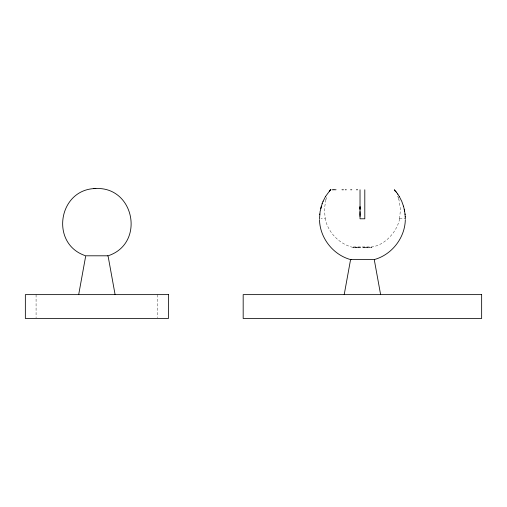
<?xml version="1.0" encoding="UTF-8"?>
<svg xmlns="http://www.w3.org/2000/svg" width="507" height="507" viewBox="0 0 507 507"><rect width="100%" height="100%" fill="white"/><g stroke="black" fill="none" stroke-linecap="round" stroke-linejoin="round"><path stroke-width="0.38" stroke-dasharray="2.54 1.9" d="M325.881 199.714L324.347 209.245L325.26 218.796L321.001 218.796M399.579 218.726L400.473 209.245L398.946 199.714M399.643 218.796C396.892 232.149 384.876 245.077 371.948 246.934L352.872 246.934L353.17 247.353M325.83 199.885L326.647 197.388M371.992 247.359L368.355 247.353M352.916 247.353L355.42 247.353M352.834 247.359C339.31 244.051 328.099 232.491 325.183 218.796M371.84 247.359L370.997 247.353M353.987 247.353L353.626 247.353M355.255 247.353L356.472 247.353L355.844 247.359M369.958 247.353L368.982 247.359M355.401 247.353L354.868 247.353M356.96 247.353L356.282 247.353M358.113 247.353L363.246 247.353M366.288 247.353L368.811 247.353M357.074 247.353L358.538 247.353M367.36 247.353L367.752 247.353M368.24 247.353L367.86 247.353M359.095 247.353L358.658 247.353M359.222 247.353L359.666 247.353M360.382 247.353L360.845 247.353M365.027 247.353L363.018 247.353M365.154 247.353L365.604 247.353M367.239 247.353L366.827 247.353M399.567 218.796L405.239 218.796M363.38 247.353L364.438 247.353M364.571 247.353L366.713 247.353M356.579 247.353L357.467 247.353M353.569 247.353L353.214 247.353M398.172 197.388L398.996 199.885M397.684 196.158L398.268 197.648M157.702 294.63L157.702 317.705M36.079 294.63L36.079 317.705"/><path stroke-width="0.76" d="M360.027 216.394L360.027 214.093M360.027 214.036L360.027 211.653M360.027 206.856L360.014 209.245L360.027 206.799M405.315 219.664C404.992 237.802 391.879 254.71 374.388 259.54M319.733 214.575L319.79 213.979M78.68 294.63L85.74 255.801L107.769 255.807M344.202 294.63L350.578 259.571L351.123 259.578M320.658 208.707L321.33 206.14M322.16 203.624L320.088 211.603L319.505 218.796M323.054 201.361L325.589 196.399M322.097 203.776L323.13 201.178M329.493 191.329L330.469 189.764L325.507 196.526M329.886 190.676L330.469 189.764M108.606 255.623C145.224 243.113 134.482 186.696 95.823 188.522M115.102 294.63L108.042 255.801L107.693 255.801M93.637 188.661L95.81 188.522C58.337 188.991 49.686 243.594 85.182 255.623M350.958 259.571L374.248 259.571L380.624 294.63M331.939 189.764L333.112 189.764M333.422 189.764L333.98 189.764M334.335 189.764L336.052 189.764M341.991 189.764L343.448 189.764M345.242 189.764L346.306 189.764M350.616 189.764L351.782 189.764M356.408 189.764L357.631 189.764M405.315 218.796L405.22 216.66M350.438 259.54C332.947 254.71 319.835 237.802 319.505 219.664M396.417 192.248L394.357 189.764L395.327 191.329M397.71 194.023L399.313 196.526M396.24 192.007L397.83 194.187M399.237 196.399L401.734 201.266L403.61 206.545M403.496 206.14L404.681 211.324M404.275 209.201L405.093 214.575M405.036 213.979L405.239 216.971M364.799 189.764L364.799 218.796L360.027 218.796L360.027 189.764M168.438 294.63L25.35 294.63L25.35 318.478L168.438 318.478L168.438 294.63M481.65 294.63L243.176 294.63L243.176 318.478L481.65 318.478L481.65 294.63"/></g></svg>
